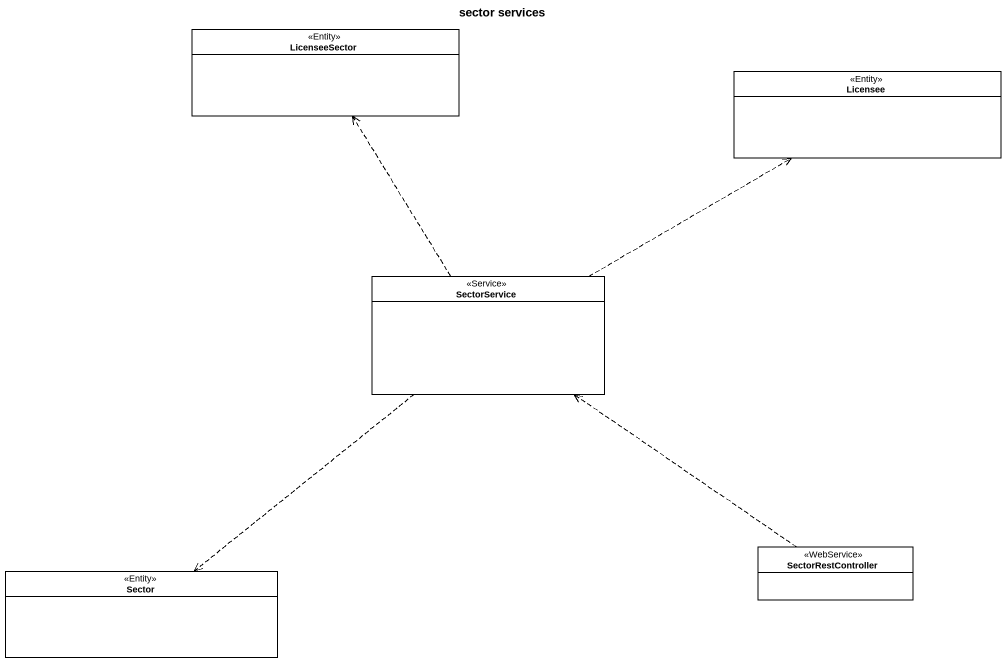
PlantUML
@startuml
title sector services
hide circle
hide empty members
class LicenseeSector <<Entity>>
class Licensee <<Entity>>
class SectorService <<Service>>
class SectorRestController <<WebService>>
class Sector <<Entity>>
SectorService .up.> LicenseeSector
SectorService .right.> Licensee
SectorService ..> Sector
SectorRestController .up.> SectorService
@enduml
